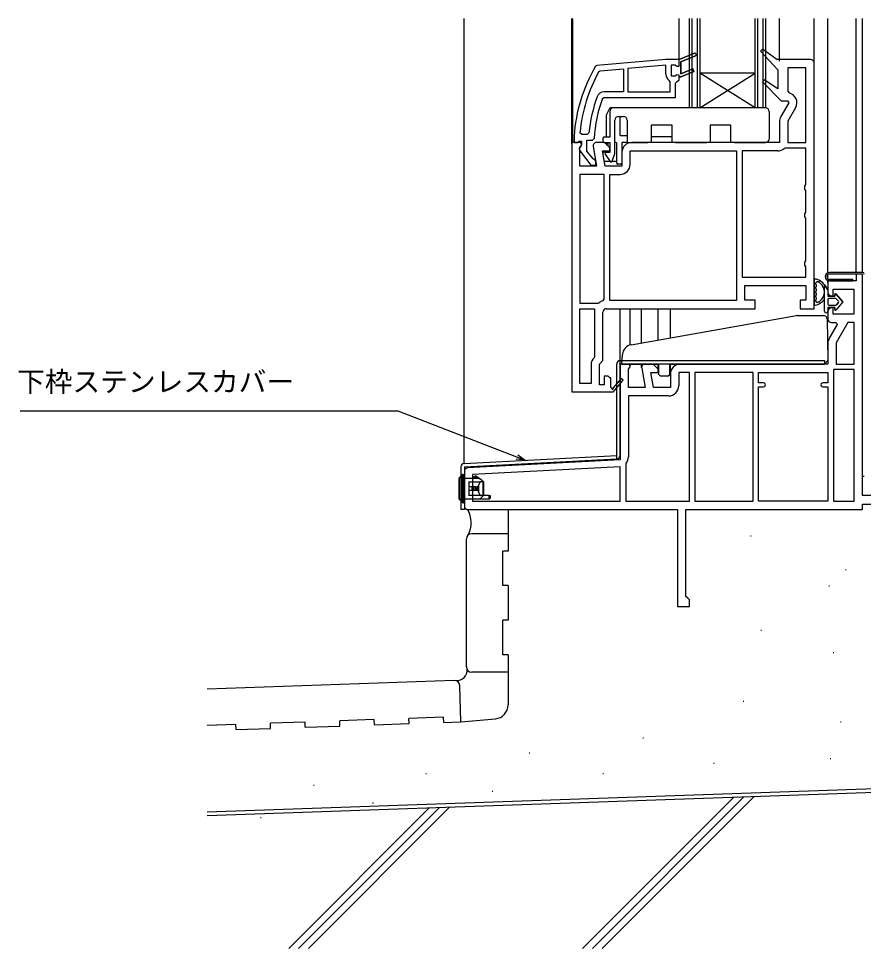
# Model space of a CAD drawing. Units: millimetres, scale not verified. Extents: x -525 to 525, y -783 to 779.
# Drawn here: x -20.6 to 223.4, y 186.8 to 455.4 of the extents above; entities that cross this region are included whole.
import ezdxf
from ezdxf.enums import TextEntityAlignment as Align

# ---------------------------------------------------------------- set-up
doc = ezdxf.new("R2010")
doc.units = ezdxf.units.MM
doc.header["$LTSCALE"] = 4
for name, color, linetype in [('0-2_YKK_11', 7, 'Continuous'), ('0-4_YKK_12', 2, 'Continuous'), ('0-5_YKK_13', 4, 'Continuous'), ('0-7_YKK_D', 6, 'Continuous'), ('0-9_YSS_K', 3, 'Continuous'), ('0-A_YSS_KE', 3, 'Continuous')]:
    doc.layers.add(name, color=color, linetype=linetype)
doc.styles.add('ＭＳ ゴシック', font='')
doc.styles.get('ＭＳ ゴシック').set_extended_font_data('MS Gothic')

msp = doc.modelspace()

# ---------------------------------------------------------------- linework, layer by layer
at = {"layer": '0-2_YKK_11'}
for p, q in [((146.962, 440.043), (147.355, 440.297)), ((147.978, 432.234), (148.447, 432.561)), ((198.608, 417.161), (188.308, 417.161)), ((213.108, 370.761), (213.108, 368.561)), ((211.708, 348.961), (213.108, 348.961)), ((108.108, 324.612), (108.108, 314.561))]:
    msp.add_line(p, q, dxfattribs=at)
for points in [[(208.108, 443.561), (198.398, 443.561), (194.204, 446.513), (193.685, 445.922), (198.608, 440.561), (198.608, 435.096), (194.697, 437.717), (194.193, 437.112), (199.595, 431.561), (201.454, 431.561), (201.781, 430.995), (199.497, 427.038)], [(174.856, 444.59), (170.608, 442.899), (170.608, 439.425), (174.057, 440.832), (174.359, 440.091), (170.608, 438.561), (170.108, 438.561), (170.108, 439.061), (169.518, 439.136), (169.034, 438.761), (167.908, 438.761), (167.908, 441.961), (169.034, 441.961), (169.518, 441.586), (170.108, 441.661), (170.108, 443.561), (174.561, 445.333), (170.108, 443.561), (166.308, 443.561), (146.382, 441.818), (145.994, 441.572)], [(148.447, 432.561), (169.108, 432.561), (169.108, 436.661), (169.608, 437.161), (170.108, 437.661), (170.108, 438.561), (170.608, 438.561), (174.359, 440.091), (174.057, 440.832), (170.608, 439.425), (170.608, 442.899), (174.856, 444.59)], [(147.355, 440.297), (154.108, 440.888), (154.108, 434.161), (148.447, 434.161)], [(149.108, 371.562), (192.108, 371.561), (192.108, 374.061), (189.108, 374.061), (189.108, 378.261), (206.708, 378.261), (206.708, 374.061), (205.108, 374.061), (205.108, 371.561), (209.108, 371.561), (209.108, 442.561)], [(166.308, 439.261), (166.308, 441.955), (155.308, 440.993), (155.308, 434.161)], [(206.708, 419.561), (206.708, 441.161), (201.508, 441.161), (201.508, 434.374), (201.896, 433.887)], [(155.308, 434.161), (167.508, 434.161), (167.508, 437.071), (167.278, 437.492)], [(203.754, 429.611), (201.508, 425.722), (201.508, 419.561), (206.708, 419.561)], [(199.108, 425.588), (199.108, 419.561), (156.508, 419.561)], [(144.096, 422.314), (143.598, 421.861), (141.991, 421.861), (141.493, 422.407)], [(139.108, 419.561), (139.108, 347.561), (150.974, 347.561), (151.108, 347.484), (154.013, 350.902), (153.404, 351.421), (151.093, 348.701)], [(145.324, 418.388), (146.316, 412.761), (141.508, 412.761), (141.508, 418.118), (141.932, 418.797), (141.967, 419.261), (141.508, 419.561), (140.608, 419.561), (139.108, 419.561)], [(139.81, 421.41), (139.808, 421.376), (139.808, 419.561), (140.815, 419.561), (141.311, 419.999), (141.908, 419.961), (141.908, 418.861), (141.708, 418.461)], [(141.521, 417.045), (144.633, 413.061), (146.108, 413.061), (146.108, 414.163), (145.633, 414.662), (145.264, 414.854), (143.508, 417.1), (143.508, 420.261), (145.079, 420.261), (145.578, 420.732)], [(153.608, 416.661), (153.608, 412.761), (148.753, 412.761), (147.977, 417.161), (150.108, 417.161), (150.108, 418.061), (148.608, 419.561), (146.308, 419.561)], [(186.708, 417.161), (186.708, 373.961), (150.108, 373.961), (150.108, 410.361), (153.108, 410.361)], [(156.008, 413.261), (156.008, 417.161), (186.708, 417.161)], [(188.308, 417.161), (188.308, 380.661), (206.708, 380.661), (206.708, 383.695), (206.458, 384.128), (206.458, 384.995), (206.708, 385.428), (206.708, 397.695), (206.458, 398.128), (206.458, 398.995), (206.708, 399.428), (206.708, 405.695), (206.458, 406.128), (206.458, 406.995), (206.708, 407.428), (206.708, 417.961), (200.799, 417.961), (200.477, 417.844)], [(141.508, 410.361), (141.508, 373.161), (146.741, 373.161), (147.045, 373.264)], [(148.149, 373.824), (148.508, 374.304), (148.508, 410.361), (141.508, 410.361)], [(223.108, 317.561), (223.108, 381.561), (221.308, 381.561), (221.308, 379.561), (213.108, 379.561), (213.108, 376.261)], [(214.108, 375.261), (214.608, 375.261), (214.608, 377.161), (220.608, 377.161), (220.608, 369.961), (214.608, 369.961), (214.608, 371.761), (214.108, 371.761)], [(141.508, 349.961), (141.508, 371.561), (145.708, 371.562), (145.708, 357.763), (145.561, 357.409)], [(150.714, 348.635), (150.408, 348.812), (150.408, 351.561), (150.108, 351.561), (149.608, 352.061), (148.508, 352.061), (148.508, 349.561), (147.108, 349.561), (147.108, 355.561), (148.108, 356.561), (148.108, 370.562)], [(214.108, 367.561), (215.454, 367.561), (215.781, 366.994), (213.497, 363.038)], [(213.108, 361.588), (213.108, 355.561), (170.508, 355.561)], [(159.324, 354.387), (160.316, 348.761), (155.508, 348.761), (155.508, 354.117), (156.051, 354.985), (155.731, 355.561), (153.108, 355.561), (153.108, 327.919), (109.056, 325.611)], [(144.708, 355.354), (144.708, 349.962), (141.508, 349.961)], [(167.608, 352.661), (167.608, 348.761), (162.753, 348.761), (161.977, 353.161), (164.108, 353.161), (164.108, 354.061), (162.608, 355.561), (160.308, 355.561)], [(173.108, 315.961), (173.108, 353.161), (170.008, 353.161), (170.008, 349.261)], [(194.508, 350.161), (193.108, 350.161), (193.108, 353.161), (213.108, 353.161), (213.108, 350.161), (211.708, 350.161)], [(213.108, 348.961), (213.108, 315.961), (193.108, 315.961), (193.108, 348.961), (194.508, 348.961)], [(167.108, 346.361), (155.508, 346.361), (155.508, 328.794)], [(154.826, 326.926), (154.708, 326.603), (154.708, 315.961), (173.108, 315.961)], [(109.108, 313.561), (169.708, 313.561), (169.708, 285.561), (173.108, 285.561), (173.108, 287.461), (172.608, 287.961), (172.108, 288.461), (172.108, 313.561), (223.108, 313.561), (223.108, 315.061), (235.608, 315.061), (235.608, 313.561), (238.108, 313.561), (238.108, 317.561), (223.108, 317.561)]]:
    msp.add_lwpolyline(points, dxfattribs=at)
for points in [[(220.708, 355.561), (220.708, 367.561), (218.88, 367.561), (215.508, 361.722), (215.508, 355.561)], [(191.508, 315.961), (191.508, 353.161), (174.708, 353.161), (174.708, 315.961)], [(214.708, 353.961), (214.708, 315.961), (220.708, 315.961), (220.708, 353.961)], [(153.108, 325.917), (110.508, 323.684), (110.508, 315.961), (153.108, 315.961)]]:
    msp.add_lwpolyline(points, close=True, dxfattribs=at)
for centre, radius, start, end in [((174.708, 444.961), 0.4, 291.69939, 111.69941), ((174.708, 444.961), 0.4, 291.69939, 111.69941), ((208.108, 442.561), 1, 0.00001, 89.99999), ((185.708, 418.361), 46, 149.69629, 176.20063), ((185.708, 418.362), 44.4, 150.76927, 174.77219), ((168.408, 439.261), 2.1, 180.00001, 237.42104), ((185.708, 418.362), 41.8, 159.8128, 174.57386), ((148.447, 432.061), 2.1, 90, 159.81284), ((201.242, 431.061), 2.9, 329.99998, 76.9794), ((185.708, 418.361), 40.2, 159.81283, 176.6194), ((202.008, 425.588), 2.9, 150.00001, 180.00002), ((146.308, 418.561), 1, 90, 189.99998), ((156.508, 416.661), 2.9, 90.00001, 179.99999), ((142.308, 417.661), 1, 126.86989, 218.08672), ((198.608, 420.061), 2.9, 269.99998, 310.11918), ((153.108, 413.261), 2.9, 270.00001, 359.99999), ((214.108, 376.261), 1, 180.00001, 269.99999), ((149.108, 370.562), 3.4, 106.3827, 127.37008), ((149.108, 370.562), 1, 90.00001, 179.99999), ((214.108, 370.761), 1, 90.00001, 179.99999), ((214.108, 368.561), 1, 180.00001, 269.99999), ((216.008, 361.588), 2.9, 150.00001, 180.00002), ((147.608, 355.354), 2.9, 134.90088, 179.99999), ((160.308, 354.561), 1, 90, 189.99998), ((170.508, 352.661), 2.9, 90.00001, 179.99999), ((167.108, 349.261), 2.9, 270.00001, 359.99999), ((194.508, 349.561), 0.6, 269.99999, 90.00001), ((211.708, 349.561), 0.6, 89.99999, 270.00001), ((150.931, 348.51), 0.25, 149.99997, 49.64296), ((152.608, 328.794), 2.9, 319.88081, 0.00001), ((109.108, 324.612), 1, 93.00003, 180), ((109.108, 314.561), 1, 180.00001, 269.99999)]:
    msp.add_arc(centre, radius, start, end, dxfattribs=at)
at = {"layer": '0-4_YKK_12'}
for p, q in [((108.096, 326.862), (108.101, 455.361)), ((139.108, 419.061), (139.108, 455.361)), ((139.308, 455.361), (139.308, 419.561)), ((170.108, 443.561), (170.108, 455.361)), ((173.108, 429.561), (173.108, 455.361)), ((173.808, 455.361), (173.808, 429.561)), ((175.408, 429.561), (175.408, 455.361)), ((176.108, 455.361), (176.108, 429.561)), ((192.108, 429.561), (192.108, 455.361)), ((192.808, 455.361), (192.808, 429.561)), ((194.408, 429.561), (194.408, 455.361)), ((195.108, 455.361), (195.108, 429.561)), ((199.108, 443.061), (199.108, 455.361)), ((209.108, 442.561), (209.108, 455.361)), ((213.108, 381.977), (213.108, 455.361)), ((221.308, 382.061), (221.308, 455.361)), ((223.108, 382.061), (223.108, 455.361)), ((192.108, 429.561), (176.108, 439.561)), ((195.108, 429.561), (173.108, 429.561)), ((213.108, 380.211), (213.108, 381.411)), ((213.108, 379.061), (213.108, 379.645)), ((153.108, 355.061), (153.109, 371.562)), ((156.008, 361.069), (156.009, 371.562)), ((159.309, 361.662), (159.309, 371.562)), ((164.108, 362.508), (164.108, 371.562)), ((167.608, 363.125), (167.608, 371.562)), ((156.008, 355.061), (156.008, 355.561)), ((159.308, 354.561), (159.308, 355.561)), ((164.108, 353.854), (164.108, 355.561)), ((167.608, 352.661), (167.608, 355.561))]:
    msp.add_line(p, q, dxfattribs=at)
msp.add_lwpolyline([(176.108, 429.561), (192.108, 439.561), (176.108, 439.561)], dxfattribs=at)
at = {"layer": '0-5_YKK_13'}
for p, q in [((149.108, 427.491), (149.108, 421.061)), ((150.025, 429.396), (149.14, 427.625)), ((150.108, 428.561), (150.108, 421.061)), ((151.108, 429.561), (150.294, 429.561)), ((195.108, 429.561), (151.108, 429.561)), ((196.108, 428.561), (196.108, 420.561)), ((151.608, 416.533), (151.608, 426.061)), ((152.608, 427.061), (154.108, 427.061)), ((153.108, 421.561), (153.108, 427.061)), ((155.108, 426.061), (155.108, 419.561)), ((168.108, 424.561), (162.108, 424.561)), ((168.108, 419.561), (168.108, 424.561)), ((185.108, 424.561), (179.108, 424.561)), ((185.108, 419.561), (185.108, 424.561)), ((148.108, 420.761), (148.108, 419.861)), ((150.108, 421.061), (148.408, 421.061)), ((148.408, 419.561), (150.108, 419.561)), ((149.608, 419.261), (148.908, 419.261)), ((149.608, 419.261), (149.608, 419.561)), ((149.608, 418.561), (149.608, 419.261)), ((150.108, 419.561), (150.108, 416.661)), ((151.808, 419.561), (151.608, 419.561)), ((152.108, 413.561), (152.108, 419.261)), ((153.108, 421.561), (155.108, 421.561)), ((155.108, 419.561), (153.608, 419.561)), ((153.608, 419.561), (153.608, 413.561)), ((155.108, 419.561), (161.108, 419.561)), ((162.108, 421.311), (168.108, 421.311)), ((169.108, 419.561), (168.108, 419.561)), ((169.108, 419.561), (178.108, 419.561)), ((186.108, 419.561), (185.108, 419.561)), ((186.108, 419.561), (195.108, 419.561)), ((148.108, 416.761), (148.108, 417.131)), ((148.108, 416.761), (148.108, 416.415)), ((149.608, 416.761), (148.108, 416.761)), ((150.108, 416.661), (149.008, 416.661)), ((149.608, 416.761), (149.608, 417.161)), ((150.763, 414.156), (151.59, 416.431)), ((150.255, 414.061), (148.523, 414.061)), ((148.763, 416.189), (150.235, 414.087)), ((151.808, 414.061), (150.707, 414.061)), ((153.308, 413.261), (152.408, 413.261)), ((223.108, 382.061), (213.558, 382.061)), ((223.108, 381.561), (213.558, 381.561)), ((223.108, 323.061), (223.108, 381.561)), ((209.108, 379.825), (209.108, 372.897)), ((213.558, 380.061), (220.308, 380.061)), ((213.558, 379.561), (220.308, 379.561)), ((220.308, 379.561), (220.308, 380.061)), ((209.708, 378.425), (209.708, 377.993)), ((209.708, 377.193), (209.708, 376.761)), ((212.108, 370.86), (212.108, 378.41)), ((213.108, 376.961), (213.108, 375.161)), ((213.108, 376.961), (213.108, 375.161)), ((209.708, 375.961), (209.708, 375.529)), ((209.708, 374.729), (209.708, 374.297)), ((213.108, 375.161), (215.108, 375.161)), ((215.108, 375.161), (213.108, 375.161)), ((213.108, 374.161), (213.108, 372.861)), ((213.108, 374.161), (213.108, 372.861)), ((215.408, 374.461), (213.408, 374.461)), ((215.408, 374.461), (213.408, 374.461)), ((215.108, 375.161), (215.108, 375.659)), ((215.108, 375.659), (215.108, 375.161)), ((215.464, 375.79), (217.408, 373.511)), ((217.408, 373.511), (215.464, 375.79)), ((217.408, 373.511), (215.464, 371.232)), ((217.408, 373.511), (215.464, 371.232)), ((216.191, 373.706), (215.636, 374.356)), ((216.191, 373.706), (215.636, 374.356)), ((213.108, 371.861), (213.108, 370.861)), ((215.108, 371.861), (213.108, 371.861)), ((213.108, 371.861), (213.108, 370.861)), ((215.108, 371.861), (213.108, 371.861)), ((213.408, 372.561), (215.408, 372.561)), ((213.408, 372.561), (215.408, 372.561)), ((215.108, 371.363), (215.108, 371.861)), ((215.108, 371.861), (215.108, 371.363)), ((215.636, 372.666), (216.191, 373.316)), ((216.191, 373.316), (215.636, 372.666)), ((156.253, 361.123), (204.022, 369.546)), ((204.196, 369.561), (211.881, 369.561)), ((153.608, 355.561), (153.779, 358.351)), ((152.108, 328.167), (152.108, 355.561)), ((153.108, 356.561), (212.108, 356.561)), ((212.108, 355.561), (153.108, 355.561)), ((153.108, 329.169), (153.108, 355.561)), ((154.607, 355.561), (153.608, 355.561)), ((154.607, 355.561), (164.258, 355.561)), ((167.458, 355.561), (164.258, 355.561)), ((164.285, 352.561), (164.258, 355.561)), ((167.432, 352.561), (167.458, 355.561)), ((167.458, 355.561), (212.109, 355.561)), ((212.108, 356.561), (212.108, 355.561)), ((212.125, 355.561), (212.109, 355.561)), ((164.285, 352.561), (164.793, 352.061)), ((166.923, 352.061), (164.793, 352.061)), ((166.923, 352.061), (167.432, 352.561)), ((108.056, 326.86), (152.102, 329.168)), ((108.108, 325.861), (152.161, 328.17)), ((107.108, 325.861), (107.108, 313.561)), ((108.108, 325.861), (108.108, 313.561)), ((106.608, 316.637), (106.608, 322.537)), ((106.614, 322.537), (106.608, 322.537)), ((107.435, 323.357), (106.614, 322.537)), ((106.614, 322.537), (106.614, 316.685)), ((107.854, 322.661), (107.56, 322.661)), ((107.733, 323.661), (107.729, 323.656)), ((108.108, 322.661), (108.108, 316.461)), ((112.608, 322.461), (108.108, 322.461)), ((113.608, 321.561), (112.608, 322.461)), ((223.608, 323.061), (223.108, 323.061)), ((109.408, 321.561), (112.845, 321.561)), ((109.408, 321.457), (109.408, 321.561)), ((109.408, 321.457), (109.408, 320.061)), ((112.666, 321.457), (109.408, 321.457)), ((110.308, 320.061), (109.408, 320.061)), ((109.408, 320.061), (109.408, 319.061)), ((110.308, 320.061), (110.308, 319.061)), ((110.75, 320.061), (110.308, 320.061)), ((110.891, 320.061), (110.891, 319.061)), ((111.308, 320.061), (110.891, 320.061)), ((111.308, 320.061), (111.308, 319.061)), ((111.441, 320.061), (111.308, 320.061)), ((111.622, 320.061), (111.622, 319.061)), ((111.658, 320.061), (111.85, 320.061)), ((111.85, 320.061), (111.85, 319.061)), ((112.081, 320.061), (111.85, 320.061)), ((112.081, 320.061), (112.081, 319.061)), ((112.22, 320.457), (112.22, 318.665)), ((113.544, 321.561), (112.845, 321.561)), ((113.544, 317.561), (113.544, 321.561)), ((113.544, 321.561), (113.608, 321.561)), ((113.608, 321.561), (113.608, 317.561)), ((109.408, 319.061), (109.408, 317.665)), ((109.408, 317.665), (112.666, 317.665)), ((110.891, 319.061), (110.75, 319.061)), ((111.308, 319.061), (110.891, 319.061)), ((111.441, 319.061), (111.308, 319.061)), ((111.622, 319.061), (111.441, 319.061)), ((111.658, 319.061), (111.622, 319.061)), ((111.85, 319.061), (111.658, 319.061)), ((112.081, 319.061), (111.85, 319.061)), ((112.608, 316.561), (113.608, 317.561)), ((113.544, 317.561), (112.845, 317.561)), ((113.608, 317.561), (113.544, 317.561)), ((115.308, 317.561), (115.608, 317.561)), ((106.614, 316.685), (107.477, 315.822)), ((107.621, 315.549), (107.559, 315.61)), ((107.772, 315.548), (107.833, 315.461)), ((112.608, 316.561), (108.108, 316.561)), ((115.308, 316.561), (112.608, 316.561)), ((108.108, 313.561), (107.108, 313.561))]:
    msp.add_line(p, q, dxfattribs=at)
for points in [[(162.108, 424.561), (162.108, 419.561), (161.108, 419.561)], [(179.108, 424.561), (179.108, 419.561), (178.108, 419.561)], [(212.108, 378.41), (213.108, 376.961), (212.108, 378.41)], [(212.881, 368.578), (213.091, 356.561), (212.125, 355.561)], [(155.508, 355.561), (153.608, 355.561), (155.508, 355.561)], [(106.696, 322.749), (107.517, 323.569), (107.521, 323.573)], [(107.854, 322.661), (107.854, 316.461), (107.56, 316.461), (107.56, 322.661)], [(107.733, 323.661), (108.108, 323.661), (108.108, 322.661), (107.854, 322.661)], [(110.708, 322.461), (110.708, 323.061), (112.308, 322.461)], [(111.308, 322.836), (111.308, 323.361), (113.108, 322.161)], [(110.75, 319.061), (110.75, 320.061), (110.891, 320.061)], [(111.441, 319.061), (111.441, 320.061), (111.622, 320.061)], [(111.658, 319.061), (111.658, 320.061), (111.622, 320.061)], [(112.081, 320.061), (112.16, 320.255), (112.22, 320.457)], [(112.823, 322.268), (113.108, 322.161), (113.108, 322.011)], [(110.75, 319.061), (110.308, 319.061), (109.408, 319.061)], [(112.845, 317.561), (109.408, 317.561), (109.408, 317.665)], [(112.22, 318.665), (112.161, 318.863), (112.081, 319.061)], [(115.308, 316.561), (115.308, 317.561), (113.608, 317.561)], [(115.608, 317.561), (115.608, 316.861), (115.308, 316.561)], [(107.559, 315.61), (106.608, 316.561), (106.608, 316.637)], [(107.854, 316.461), (108.108, 316.461), (108.108, 315.461), (107.833, 315.461)]]:
    msp.add_lwpolyline(points, dxfattribs=at)
for centre, radius, start, end in [((149.408, 427.491), 0.3, 153.43495, 180), ((150.294, 429.261), 0.3, 90, 153.43495), ((151.108, 428.561), 1, 90, 180), ((195.108, 428.561), 1, 0, 90), ((152.608, 426.061), 1, 90, 180), ((154.108, 426.061), 1, 0, 90), ((148.408, 420.761), 0.3, 90, 180), ((148.408, 419.861), 0.3, 180, 270), ((151.808, 419.261), 0.3, 0, 90), ((195.108, 420.561), 1, 270, 0), ((149.008, 416.361), 0.3, 90, 215), ((151.308, 416.533), 0.3, 340, 0), ((150.481, 414.259), 0.3, 215, 340), ((151.808, 413.761), 0.3, 0, 90), ((152.408, 413.561), 0.3, 180, 270), ((153.308, 413.561), 0.3, 270, 0), ((213.558, 380.811), 1.25, 90, 270), ((213.558, 380.811), 0.75, 90, 270), ((223.108, 381.561), 0.5, 0, 90), ((209.408, 379.825), 0.3, 81.79391, 180), ((208.908, 376.361), 3.8, 32.63687, 81.79391), ((209.708, 378.825), 0.2, 121.83486, 233.1301), ((209.444, 379.25), 0.3, 301.83486, 339.97791), ((210.008, 379.044), 0.3, 67.71823, 159.97791), ((208.908, 376.361), 3.2, 66.85224, 67.71823), ((210.284, 379.579), 0.3, 246.85224, 296.63299), ((210.508, 379.132), 0.2, 3.36701, 116.63299), ((211.008, 379.162), 0.3, 183.36701, 233.14776), ((208.908, 376.361), 3.2, 306.85224, 53.14776), ((209.708, 377.593), 0.2, 126.8699, 233.1301), ((209.708, 376.361), 0.2, 126.8699, 233.1301), ((209.408, 378.425), 0.3, 0, 53.1301), ((209.408, 377.993), 0.3, 306.8699, 0), ((209.408, 377.193), 0.3, 0, 53.1301), ((209.408, 376.761), 0.3, 306.8699, 0), ((209.408, 375.961), 0.3, 0, 53.1301), ((208.908, 376.361), 3.8, 278.20609, 327.36313), ((209.708, 375.129), 0.2, 126.8699, 233.1301), ((209.708, 373.897), 0.2, 126.8699, 238.16514), ((209.408, 375.529), 0.3, 306.8699, 0), ((209.408, 374.729), 0.3, 0, 53.1301), ((209.408, 374.297), 0.3, 306.8699, 0), ((209.444, 373.472), 0.3, 20.02209, 58.16514), ((210.008, 373.677), 0.3, 200.02209, 292.28177), ((208.908, 376.361), 3.2, 292.28177, 293.14776), ((210.284, 373.143), 0.3, 63.36701, 113.14776), ((210.508, 373.59), 0.2, 243.36701, 356.63299), ((211.008, 373.56), 0.3, 126.85224, 176.63299), ((213.408, 374.161), 0.3, 90, 180), ((213.408, 374.161), 0.3, 90, 180), ((215.311, 375.659), 0.202, 40.46378, 179.99997), ((215.311, 375.659), 0.202, 40.46381, 180), ((215.408, 374.161), 0.3, 40.46381, 90), ((215.408, 374.161), 0.3, 40.46381, 90), ((215.963, 373.511), 0.3, 319.53619, 40.46381), ((215.963, 373.511), 0.3, 319.53619, 40.46381), ((209.408, 372.897), 0.3, 180, 278.20609), ((212.608, 370.861), 0.5, 179.88541, 0), ((212.608, 370.86), 0.5, 180.11462, 359.88538), ((213.408, 372.861), 0.3, 180, 270), ((213.408, 372.861), 0.3, 180, 270), ((212.608, 370.861), 0.5, 359.88533, 359.99998), ((215.311, 371.363), 0.202, 180, 319.53619), ((215.311, 371.363), 0.202, 180, 319.53619), ((215.408, 372.861), 0.3, 270, 319.53619), ((215.408, 372.861), 0.3, 270, 319.53619), ((204.196, 368.561), 1, 90, 100), ((211.881, 368.561), 1, 1, 90), ((156.773, 358.168), 3, 100, 176.5), ((153.108, 355.561), 1, 90, 179.98768), ((152.108, 329.169), 1, 273, 0), ((108.108, 325.861), 1, 93, 180), ((106.908, 322.537), 0.3, 135, 180), ((106.898, 322.549), 0.284, 135.21566, 182.49633), ((107.738, 323.352), 0.304, 91.7644, 179.04855), ((107.718, 323.37), 0.284, 135.21566, 182.49633), ((107.725, 323.36), 0.295, 89.30544, 134.94469), ((107.733, 323.361), 0.3, 90, 135), ((107.789, 315.862), 0.314, 187.32627, 266.78077), ((107.761, 315.81), 0.284, 177.50367, 224.78434), ((107.725, 315.784), 0.24, 226.38814, 281.18869), ((107.833, 315.761), 0.3, 225, 270)]:
    msp.add_arc(centre, radius, start, end, dxfattribs=at)
for centre, major_axis, ratio, start_param, end_param in [((107.42, 322.661), (0, 0.7), 0.2, 4.712389, 6.1791526), ((107.714, 322.661), (0, 1), 0.14, 4.712389, 6.1791526), ((114.398, 319.561), (0, 2.9), 0.789474, 0.8581397, 1.2566748), ((112.845, 321.261), (0, 0.3), 0.789474, 6.2831853, 7.141325), ((114.398, 319.561), (0, 2.9), 0.789474, 1.8849178, 2.283453), ((112.845, 317.861), (0, 0.3), 0.789474, 2.283453, 3.1415927), ((106.908, 316.685), (0.286, 0.119), 0.756388, 2.640578, 2.8379736), ((107.42, 316.461), (0, 0.7), 0.2, 3.5625567, 4.712389), ((107.714, 316.461), (0, 1), 0.14, 3.5625567, 4.712389)]:
    msp.add_ellipse(centre, major_axis=major_axis, ratio=ratio, start_param=start_param, end_param=end_param, dxfattribs=at)
at = {"layer": '0-7_YKK_D'}
for points in [[(125.652, 327.782), (123.274, 328.704), (89.019, 341.985), (-20.137, 341.985)], [(123.521, 329.341), (125.652, 327.782), (123.027, 328.067)]]:
    msp.add_lwpolyline(points, dxfattribs=at)
at = {"layer": '0-9_YSS_K'}
for p, q in [((120.722, 313.561), (120.722, 301.561)), ((190.748, 305.946), (190.948, 305.946)), ((120.722, 301.561), (119.222, 301.561)), ((218.174, 296.2), (218.374, 296.2)), ((120.722, 291.561), (120.722, 281.561)), ((213.339, 291.454), (213.539, 291.454)), ((120.722, 281.561), (119.222, 281.561)), ((119.222, 271.561), (119.222, 281.561)), ((193.732, 278.666), (193.932, 278.666)), ((120.722, 271.561), (119.222, 271.561)), ((120.722, 271.561), (120.722, 266.556)), ((214.618, 272.273), (214.818, 272.273)), ((120.722, 266.556), (120.722, 257.081)), ((188.617, 258.206), (188.817, 258.206)), ((82.097, 252.854), (72.103, 252.505)), ((72.155, 251.006), (72.103, 252.505)), ((82.149, 251.355), (82.097, 252.854)), ((102.084, 253.552), (92.09, 253.203)), ((102.137, 252.053), (102.084, 253.552)), ((107.131, 252.227), (117.071, 253.097)), ((42.173, 249.959), (52.167, 250.308)), ((62.109, 252.156), (52.115, 251.807)), ((52.167, 250.308), (52.115, 251.807)), ((62.161, 250.657), (62.109, 252.156)), ((62.161, 250.657), (72.155, 251.006)), ((102.137, 252.053), (107.131, 252.227)), ((216.749, 252.239), (216.949, 252.239)), ((159.632, 247.55), (159.832, 247.55)), ((126.811, 243.288), (127.011, 243.288)), ((180.092, 240.304), (180.292, 240.304)), ((213.765, 241.583), (213.965, 241.583)), ((96.974, 237.32), (97.174, 237.32)), ((148.123, 237.32), (148.323, 237.32)), ((64.579, 233.91), (64.779, 233.91)), ((272.108, 233.421), (33.843, 225.101)), ((116.155, 232.205), (116.355, 232.205)), ((81.629, 228.795), (81.829, 228.795)), ((185.914, 230.411), (142.264, 186.761)), ((188.845, 230.514), (145.093, 186.761)), ((191.776, 230.616), (147.921, 186.761)), ((97.991, 227.341), (57.411, 186.761)), ((100.922, 227.443), (60.24, 186.761)), ((103.853, 227.546), (63.068, 186.761)), ((49.234, 224.533), (49.434, 224.533))]:
    msp.add_line(p, q, dxfattribs=at)
for points in [[(120.722, 291.561), (119.222, 291.561), (119.222, 301.561)], [(82.149, 251.355), (92.143, 251.704), (92.09, 253.203)], [(42.173, 249.959), (42.121, 251.458), (33.843, 251.169)]]:
    msp.add_lwpolyline(points, dxfattribs=at)
for centre, radius, start, end in [((102.715, 309.724), 7.384, 330.80415, 31.34089), ((106.003, 267.047), 2.901, 263.88101, 6.5412), ((116.722, 257.081), 4, 275, 360)]:
    msp.add_arc(centre, radius, start, end, dxfattribs=at)
at = {"layer": '0-A_YSS_KE'}
for p, q in [((120.722, 306.561), (110.222, 306.561)), ((108.722, 268.056), (108.722, 305.061)), ((120.722, 266.556), (110.222, 266.556)), ((105.214, 264.167), (33.843, 261.675)), ((107.131, 252.227), (106.765, 262.721)), ((271.108, 234.387), (33.843, 226.101))]:
    msp.add_line(p, q, dxfattribs=at)
for centre, start, end in [((110.222, 305.061), 90, 180), ((110.222, 268.056), 180, 270), ((105.266, 262.668), 2, 92)]:
    msp.add_arc(centre, 1.5, start, end, dxfattribs=at)

# ---------------------------------------------------------------- texts
at = {"layer": '0-7_YKK_D', "style": 'ＭＳ ゴシック'}
msp.add_text('下枠ステンレスカバー', height=5.865, dxfattribs=at).set_placement((-21.069, 345.782), align=Align.BOTTOM_LEFT)

doc.saveas('drawing.dxf')
